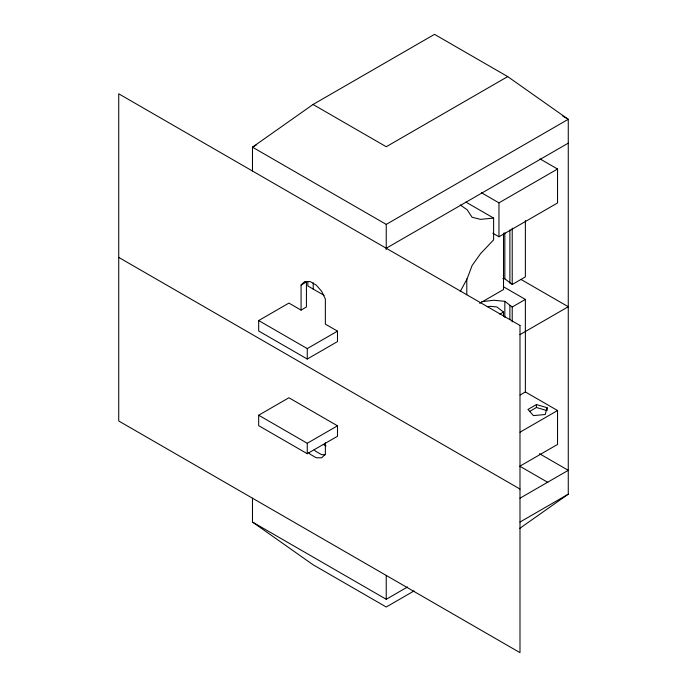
<?xml version="1.0" encoding="UTF-8"?>
<svg xmlns="http://www.w3.org/2000/svg" width="687" height="687" viewBox="0 0 687 687"><rect width="100%" height="100%" fill="white"/><g stroke="black" fill="none" stroke-linecap="round" stroke-linejoin="round"><path stroke-width="1.03" d="M547.092 407.692L545.22 414.519L533.395 415.601L527.968 409.443L536.427 404.557L547.092 407.692L547.092 410.637M460.221 291.537L467.126 278.802L472.072 265.577L480.522 253.692L493.609 239.866L493.609 218.08L465.795 202.021M301.069 285.045L304.727 281.558L310.172 281.576L316.252 285.088L321.688 291.357L325.355 299.068L325.355 324.135L337.497 331.143L337.497 341.585L307.261 359.035L258.681 330.988L258.681 320.554L288.918 303.096L301.069 310.112L306.428 307.012L306.428 281.953L301.069 285.045L301.069 310.112M519.819 528.337L568.269 494.176L568.269 119.298L507.702 76.6L434.519 34.35L313.049 104.476L252.481 147.173L252.481 171.02M256.199 145.026L252.481 147.173L386.24 224.391L568.269 119.298L562.696 116.077M507.702 76.6L386.24 146.735L313.049 104.476M386.24 248.247L568.269 143.145M481.389 192.704L498.968 202.854L557.543 169.028L557.543 202.957L498.968 236.775L492.785 233.202M258.681 320.554L307.261 348.601L337.497 331.143M258.681 415.223L288.918 397.764L337.497 425.811L337.497 436.254L307.261 453.712L258.681 425.665L258.681 415.223L307.261 443.27L337.497 425.811M479.646 303.31L503.511 289.528L503.511 233.159M502.824 278.613L504.833 278.802L512.219 284.504L525.375 276.904L525.375 220.536M499.844 314.165L503.511 312.044L503.511 316.295M481.905 301.653L493.816 300.271L504.833 301.318L512.219 307.02L525.375 299.42L525.375 391.951L557.543 410.525L557.543 444.446L520.016 466.112M519.973 334.621L568.269 306.737L520.901 279.386M520.111 394.991L525.375 391.951M529.66 411.41L536.427 407.494L546.122 410.345M520.016 432.192L557.543 410.525M519.973 498.212L568.269 470.329L539.475 453.703M252.481 498.204L252.481 522.051L386.24 599.279L407.597 586.947M519.973 522.06L568.269 494.176M414.055 590.94L386.24 606.999L313.049 564.748L252.481 522.051M487.306 306.685L490.372 306.333L496.83 306.943L503.511 312.044M493.609 218.08L480.522 219.359L472.072 217.238L467.126 209.733L460.221 204.966M325.243 454.691L321.61 454.682L315.531 451.17L314.174 449.599M539.973 158.886L557.543 169.028M503.245 286.642L525.375 299.42M324.144 295.384L307.845 285.981L307.845 281.747M519.973 466.293L547.84 482.386M118.731 257.393L519.99 489.058M323.294 444.395L326.042 445.983M308.815 452.699L310.172 454.262L316.252 457.774L321.688 457.791L325.355 454.305L325.355 442.814M536.427 404.557L536.427 407.494M512.219 228.136L512.219 284.504M512.219 307.02L512.219 321.911M509.883 229.905L509.883 283.156M509.883 305.672L509.883 319.515M504.833 232.764L504.833 278.802M504.833 301.318L504.833 317.385M498.968 202.854L498.968 236.775M466.791 278.819L466.791 294.775M386.24 224.391L386.24 249.527M386.24 575.431L386.24 599.279M313.212 282.735L313.212 289.072M307.261 348.601L307.261 359.035M307.261 443.27L307.261 453.712M519.99 325.466L118.731 93.801L118.731 420.985L519.99 652.65L519.99 325.466"/></g></svg>
